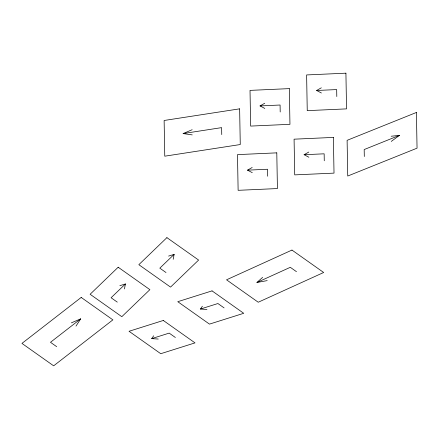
<?xml version="1.0" encoding="UTF-8"?>
<svg xmlns="http://www.w3.org/2000/svg" width="439" height="439" viewBox="0 0 439 439"><rect width="100%" height="100%" fill="white"/><g stroke="black" fill="none" stroke-linecap="round" stroke-linejoin="round"><path stroke-width="0.66" d="M124.456 288.922L125.411 283.962L119.863 285.674M173.18 259.334L174.135 254.373L168.587 256.085M75.996 326.089L80.694 318.851L71.403 322.841M158.254 339.04L151.713 338.628L153.661 335.791M206.978 309.451L200.436 309.04L202.384 306.208M125.411 283.962L111.094 297.746L117.284 302.125M174.135 254.373L159.818 268.158L166.008 272.537M267.208 280.609L256.925 282.475L262.621 277.366M80.694 318.851L50.485 342.294L56.675 346.667M391.248 141.413L399.528 135.338L391.154 136.244M264.81 108.433L260.042 105.92L264.722 103.258M321.408 92.991L316.634 90.478L321.315 87.816M252.282 172.67L247.508 170.156L252.189 167.495M308.875 157.228L304.101 154.715L308.782 152.059M256.925 282.475L290.294 267.307L296.479 271.686M192.238 134.894L183.118 133.566L192.15 129.725M399.528 135.338L364.183 149.551L364.31 156.52M200.436 309.04L217.909 303.525L224.099 307.904M151.713 338.628L169.185 333.113L175.375 337.492M183.118 133.566L221.618 127.628L221.744 134.597M316.634 90.478L336.675 89.578L336.795 96.547M260.042 105.92L280.082 105.02L280.203 111.989M304.101 154.715L324.147 153.815L324.267 160.784M247.508 170.156L267.549 169.256L267.675 176.226M118.184 267.23L90.116 294.273L121.817 316.689L149.886 289.652L118.184 267.23M166.908 237.642L138.839 264.684L170.541 287.106L198.609 260.064L166.908 237.642M81.193 297.433L21.95 343.402L53.651 365.824L112.889 319.855L81.193 297.433M291.968 250.071L226.535 279.813L258.236 302.235L323.669 272.493L291.968 250.071M416.413 112.466L347.106 140.332L347.737 176.034L417.05 148.168L416.413 112.466M212.032 290.876L177.768 301.692L209.469 324.114L243.733 313.298L212.032 290.876M163.308 320.465L129.044 331.28L160.745 353.702L195.009 342.886L163.308 320.465M239.634 108.839L164.126 120.484L164.762 156.185L240.265 144.541L239.634 108.839M345.916 73.176L306.614 74.943L307.245 110.644L346.547 108.877L345.916 73.176M289.323 88.618L250.021 90.385L250.653 126.086L289.954 124.319L289.323 88.618M333.382 137.412L294.081 139.179L294.717 174.881L334.019 173.12L333.382 137.412M276.789 152.854L237.488 154.621L238.125 190.323L277.426 188.561L276.789 152.854"/></g></svg>
